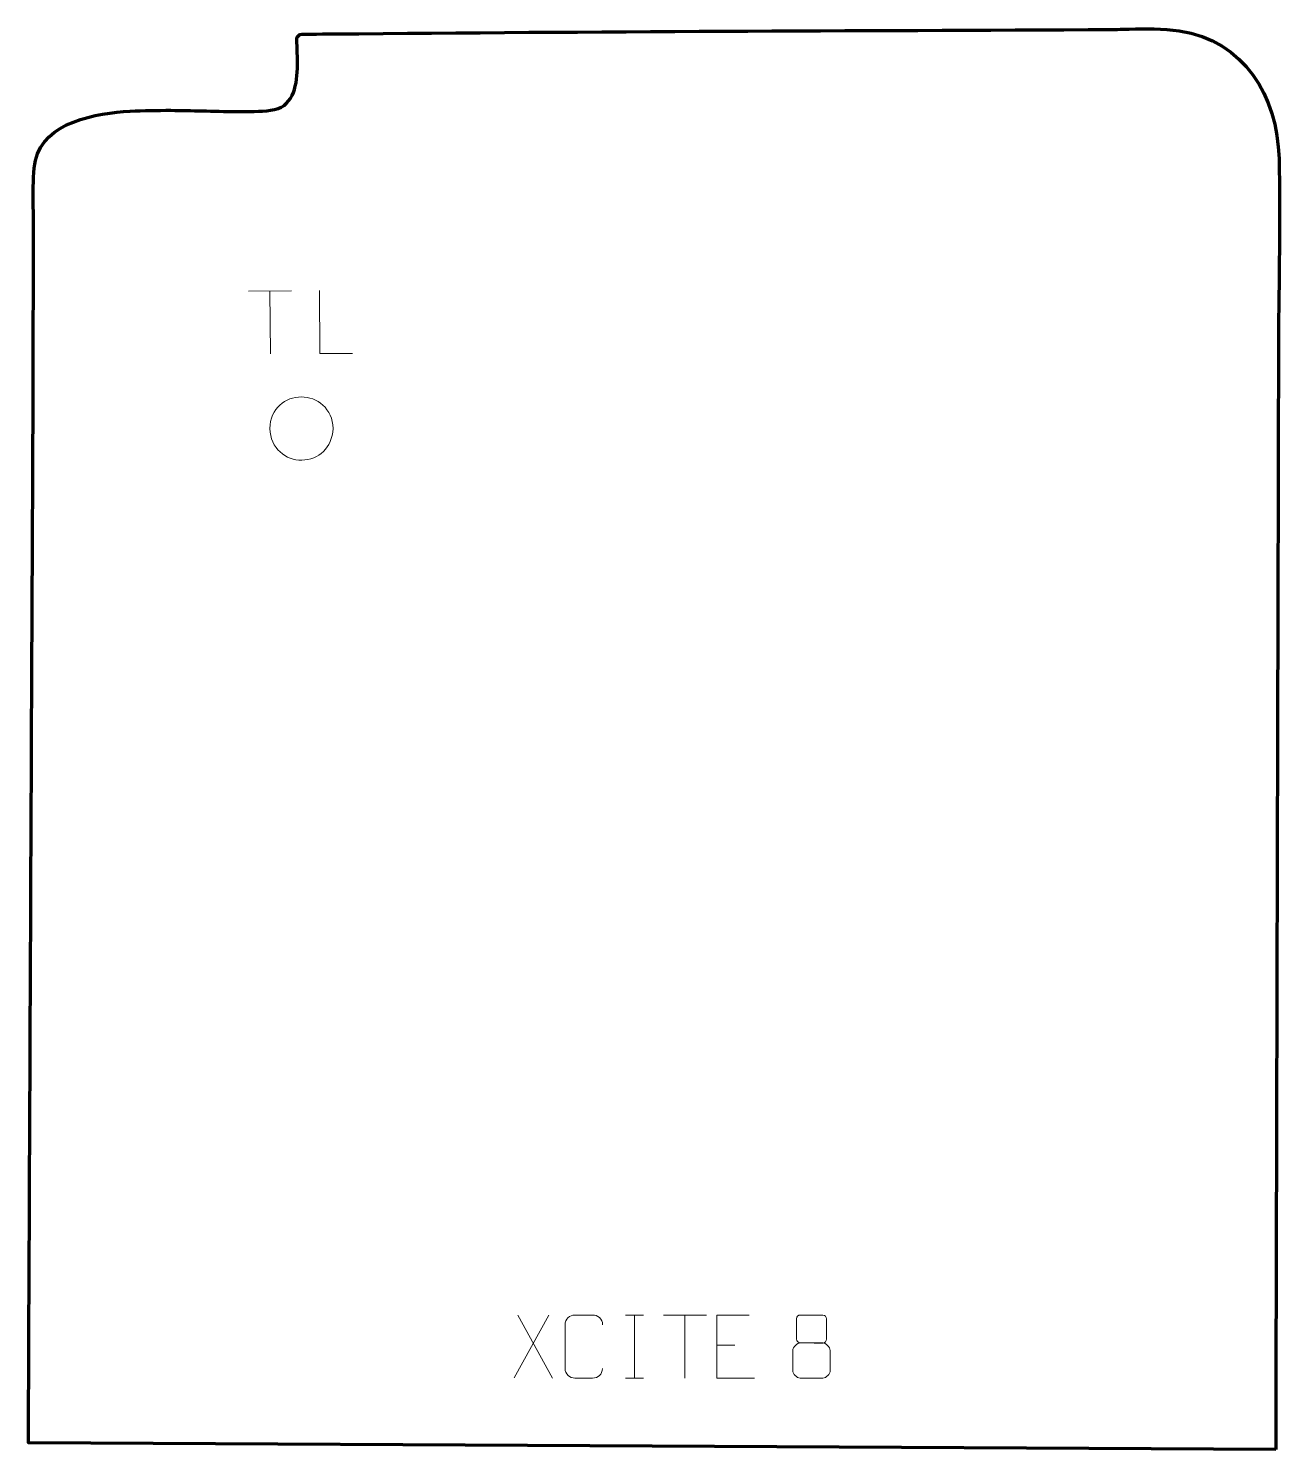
# Model space of a CAD drawing. Header units: millimetres. Extents: x -257 to 238, y -194 to 367.
import ezdxf

# ---------------------------------------------------------------- set-up
doc = ezdxf.new("R2010")
doc.units = ezdxf.units.MM
doc.header["$MEASUREMENT"] = 0
doc.layers.add('layer 2', color=7, linetype='Continuous')
doc.layers.add('layer 3', color=7, linetype='Continuous')

msp = doc.modelspace()

# ---------------------------------------------------------------- linework, layer by layer
at = {"layer": 'layer 2', "color": 142, "lineweight": 9}
for points in [[(-169.7124, 263.6142), (-169.7124, 263.6142), (-152.7256, 263.7359), (-152.7256, 263.7359)], [(-161.0402, 238.7457), (-161.0402, 238.7457), (-161.2189, 263.6986), (-161.2189, 263.6986)], [(-50.9465, -141.2022), (-50.9465, -141.2022), (-64.6871, -166.098), (-64.6871, -166.098)], [(-63.2325, -141.2022), (-63.2325, -141.2022), (-49.4919, -166.1557), (-49.4919, -166.1557)], [(-20.6736, -141.2022), (-20.6736, -141.2022), (-13.5055, -141.2022), (-13.5055, -141.2022)], [(-17.0896, -141.2022), (-17.0896, -141.2022), (-17.0896, -166.1557), (-17.0896, -166.1557)], [(-5.5832, -141.2257), (-5.5832, -141.2257), (11.404, -141.2257), (11.404, -141.2257)], [(2.9106, -166.1557), (2.9106, -166.1557), (2.9106, -141.2022), (2.9106, -141.2022)], [(15.4775, -153.0819), (15.4775, -153.0819), (22.6456, -153.0819), (22.6456, -153.0819)], [(-20.6736, -166.1557), (-20.6736, -166.1557), (-13.5055, -166.1557), (-13.5055, -166.1557)]]:
    msp.add_open_spline(points, degree=3, dxfattribs=at)
for points, knots in [([(-128.5452, 238.9784), (-128.5452, 238.9784), (-141.494, 238.8856), (-141.494, 238.8856), (-141.494, 238.8856), (-141.494, 238.8856), (-141.6727, 263.8385), (-141.6727, 263.8385)], [0, 0, 0, 0, 0.33333333, 0.33333333, 0.33333333, 0.33333333, 1, 1, 1, 1]), ([(-161.2335, 209.2882), (-161.206, 217.1938), (-154.9604, 221.8172), (-148.8224, 221.7457), (-148.8224, 221.7457), (-142.6861, 221.9051), (-136.3731, 217.1129), (-136.2323, 209.2084), (-136.2323, 209.2084), (-136.6191, 201.6706), (-141.8725, 196.8344), (-148.6434, 196.7509), (-148.6434, 196.7509), (-154.7797, 196.5915), (-161.0927, 201.3837), (-161.2335, 209.2882)], [0, 0, 0, 0, 0.2, 0.2, 0.2, 0.2, 0.4, 0.4, 0.4, 0.4, 0.6, 0.6, 0.6, 0.6, 1, 1, 1, 1]), ([(-29.6665, -162.338), (-29.8063, -164.6614), (-31.4835, -166.141), (-33.6312, -166.1518), (-33.6312, -166.1518), (-35.9631, -166.1514), (-38.295, -166.1514), (-40.6265, -166.1518), (-40.6265, -166.1518), (-42.5515, -166.2572), (-44.5236, -164.3727), (-44.5124, -162.3554), (-44.5124, -162.3554), (-44.512, -156.5853), (-44.512, -150.8156), (-44.5124, -145.0463), (-44.5124, -145.0463), (-44.5082, -142.9082), (-42.7615, -141.189), (-40.6091, -141.2025), (-40.6091, -141.2025), (-38.2834, -141.2025), (-35.9573, -141.2025), (-33.6312, -141.2025), (-33.6312, -141.2025), (-31.6846, -141.167), (-29.6932, -142.6585), (-29.6665, -145.0961)], [0, 0, 0, 0, 0.125, 0.125, 0.125, 0.125, 0.25, 0.25, 0.25, 0.25, 0.375, 0.375, 0.375, 0.375, 0.5, 0.5, 0.5, 0.5, 0.625, 0.625, 0.625, 0.625, 0.75, 0.75, 0.75, 0.75, 1, 1, 1, 1]), ([(28.3514, -141.2022), (28.3514, -141.2022), (15.4775, -141.2022), (15.4775, -141.2022), (15.4775, -141.2022), (15.4775, -141.2022), (15.4775, -166.1558), (15.4775, -166.1558), (15.4775, -166.1558), (15.4775, -166.1558), (30.3433, -166.1558), (30.3433, -166.1558)], [0, 0, 0, 0, 0.25, 0.25, 0.25, 0.25, 0.5, 0.5, 0.5, 0.5, 1, 1, 1, 1]), ([(46.957, -142.6681), (46.957, -144.8811), (46.957, -148.5634), (46.957, -150.7767), (46.957, -150.7767), (46.972, -151.2841), (47.7794, -152.2155), (48.4795, -152.2143), (48.4795, -152.2143), (51.4494, -152.2141), (54.4196, -152.299), (57.39, -152.2993), (57.39, -152.2993), (58.1871, -152.2951), (58.9078, -151.5048), (58.9052, -150.7841), (58.9052, -150.7841), (58.9049, -148.5681), (58.9049, -144.8834), (58.9052, -142.6681), (58.9052, -142.6681), (58.8867, -141.9573), (58.2753, -141.1969), (57.4414, -141.2043), (57.4414, -141.2043), (54.4243, -141.2046), (51.4074, -141.2046), (48.3908, -141.2043), (48.3908, -141.2043), (47.7644, -141.1967), (46.9403, -141.9077), (46.957, -142.6681)], [0, 0, 0, 0, 0.11111111, 0.11111111, 0.11111111, 0.11111111, 0.22222222, 0.22222222, 0.22222222, 0.22222222, 0.33333333, 0.33333333, 0.33333333, 0.33333333, 0.44444444, 0.44444444, 0.44444444, 0.44444444, 0.55555556, 0.55555556, 0.55555556, 0.55555556, 0.66666667, 0.66666667, 0.66666667, 0.66666667, 0.77777778, 0.77777778, 0.77777778, 0.77777778, 1, 1, 1, 1]), ([(45.4982, -155.1863), (45.4982, -158.3571), (45.4982, -160.0592), (45.4982, -163.2306), (45.4982, -163.2306), (45.4897, -164.4525), (47.1876, -166.1452), (48.4402, -166.1537), (48.4402, -166.1537), (51.4233, -166.1534), (54.4066, -166.1534), (57.39, -166.1537), (57.39, -166.1537), (58.7133, -166.142), (60.3337, -164.5204), (60.3226, -163.2212), (60.3226, -163.2212), (60.3223, -160.053), (60.3223, -158.3542), (60.3226, -155.1863), (60.3226, -155.1863), (60.2529, -153.8059), (58.6751, -152.2273), (57.3697, -152.2334), (57.3697, -152.2334), (54.3931, -152.2337), (51.4165, -152.2337), (48.4402, -152.2334), (48.4402, -152.2334), (47.3607, -152.227), (45.5144, -153.8059), (45.4982, -155.1863)], [0, 0, 0, 0, 0.11111111, 0.11111111, 0.11111111, 0.11111111, 0.22222222, 0.22222222, 0.22222222, 0.22222222, 0.33333333, 0.33333333, 0.33333333, 0.33333333, 0.44444444, 0.44444444, 0.44444444, 0.44444444, 0.55555556, 0.55555556, 0.55555556, 0.55555556, 0.66666667, 0.66666667, 0.66666667, 0.66666667, 0.77777778, 0.77777778, 0.77777778, 0.77777778, 1, 1, 1, 1])]:
    msp.add_open_spline(points, degree=3, knots=knots, dxfattribs=at)
at = {"layer": 'layer 3', "color": 242, "lineweight": 158}
msp.add_open_spline([(236.488, -194.4006), (236.5852, -156.3045), (236.6823, -118.2084), (236.7795, -80.1123), (236.7795, -80.1123), (236.8443, -54.7149), (236.9091, -29.3175), (236.9739, -3.9201), (236.9739, -3.9201), (237.1682, 72.2721), (237.3626, 148.4643), (237.5569, 224.6565), (237.5569, 224.6565), (237.5731, 231.0058), (237.5893, 237.3552), (237.6055, 243.7045), (237.6055, 243.7045), (237.6895, 267.7205), (238.4296, 292.105), (237.8053, 316.0746), (237.8053, 316.0746), (237.1647, 340.671), (224.0715, 362.6239), (198.3263, 366.4652), (198.3263, 366.4652), (191.8251, 367.4352), (185.0879, 367.3604), (178.5307, 367.1731), (178.5307, 367.1731), (178.5307, 367.1731), (177.5484, 367.145), (177.5484, 367.145), (177.5484, 367.145), (175.9669, 367.0984), (174.3909, 367.0604), (172.8089, 367.0342), (172.8089, 367.0342), (172.8089, 367.0342), (171.8933, 367.0272), (171.8933, 367.0272), (171.8933, 367.0272), (69.3542, 366.5131), (-33.1857, 366.2845), (-135.7216, 365.2464), (-135.7216, 365.2464), (-137.3606, 365.2297), (-148.2987, 365.275), (-149.444, 365.0178), (-149.444, 365.0178), (-149.6017, 364.955), (-150.5196, 363.9255), (-150.5739, 363.7474), (-150.5739, 363.7474), (-150.5882, 363.7007), (-150.2613, 352.941), (-150.323, 351.5362), (-150.323, 351.5362), (-150.6493, 344.1082), (-152.231, 336.0727), (-160.9356, 335.0685), (-160.9356, 335.0685), (-169.1643, 334.1192), (-179.5542, 334.6711), (-187.9643, 334.8449), (-187.9643, 334.8449), (-192.0997, 334.9252), (-196.2491, 335.0412), (-200.3842, 335.0598), (-200.3842, 335.0598), (-205.7931, 335.0678), (-211.1472, 334.9805), (-216.5504, 334.7119), (-216.5504, 334.7119), (-229.659, 334.026), (-250.647, 330.4944), (-253.9869, 315.1836), (-253.9869, 315.1836), (-255.3376, 307.788), (-254.6302, 294.1269), (-254.6723, 285.9501), (-254.6723, 285.9501), (-254.8212, 256.9606), (-254.8114, 227.9706), (-254.9419, 198.981), (-254.9419, 198.981), (-254.9419, 198.981), (-254.9463, 198.0253), (-254.9463, 198.0253), (-254.9463, 198.0253), (-255.137, 157.9968), (-255.3455, 117.9684), (-255.5238, 77.9399), (-255.5238, 77.9399), (-255.9236, -11.9647), (-256.3234, -101.8693), (-256.7232, -191.7739), (-256.7232, -191.7739), (-256.7232, -191.7739), (236.488, -194.4006), (236.488, -194.4006)], degree=3, knots=[0, 0, 0, 0, 0.03846154, 0.03846154, 0.03846154, 0.03846154, 0.07692308, 0.07692308, 0.07692308, 0.07692308, 0.11538462, 0.11538462, 0.11538462, 0.11538462, 0.15384615, 0.15384615, 0.15384615, 0.15384615, 0.19230769, 0.19230769, 0.19230769, 0.19230769, 0.23076923, 0.23076923, 0.23076923, 0.23076923, 0.26923077, 0.26923077, 0.26923077, 0.26923077, 0.30769231, 0.30769231, 0.30769231, 0.30769231, 0.34615385, 0.34615385, 0.34615385, 0.34615385, 0.38461538, 0.38461538, 0.38461538, 0.38461538, 0.42307692, 0.42307692, 0.42307692, 0.42307692, 0.46153846, 0.46153846, 0.46153846, 0.46153846, 0.5, 0.5, 0.5, 0.5, 0.53846154, 0.53846154, 0.53846154, 0.53846154, 0.57692308, 0.57692308, 0.57692308, 0.57692308, 0.61538462, 0.61538462, 0.61538462, 0.61538462, 0.65384615, 0.65384615, 0.65384615, 0.65384615, 0.69230769, 0.69230769, 0.69230769, 0.69230769, 0.73076923, 0.73076923, 0.73076923, 0.73076923, 0.76923077, 0.76923077, 0.76923077, 0.76923077, 0.80769231, 0.80769231, 0.80769231, 0.80769231, 0.84615385, 0.84615385, 0.84615385, 0.84615385, 0.88461538, 0.88461538, 0.88461538, 0.88461538, 0.92307692, 0.92307692, 0.92307692, 0.92307692, 1, 1, 1, 1], dxfattribs=at)

doc.saveas('drawing.dxf')
